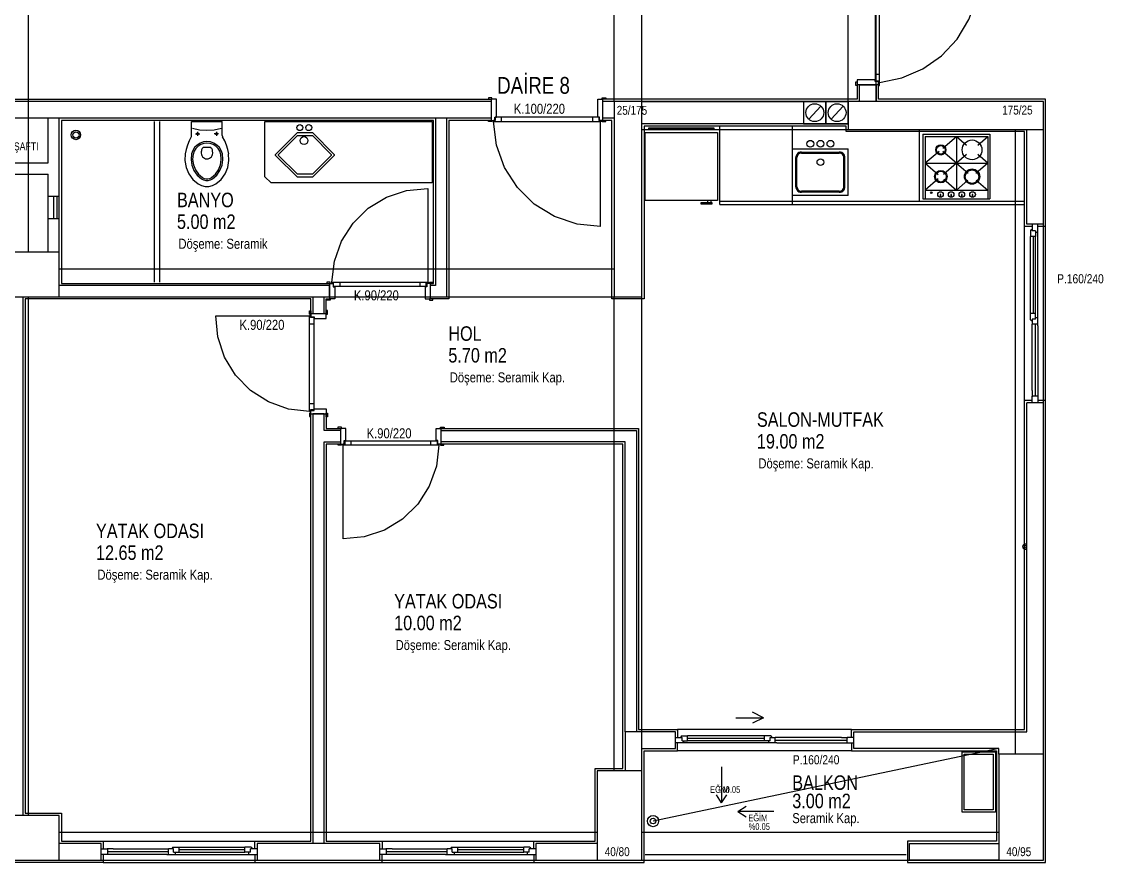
# Model space of a CAD drawing. Header units: centimetres. Extents: x 0 to 13208, y -30 to 2970.
# Drawn here: x 3207.7 to 3692.7, y 1159.2 to 1536 of the extents above; entities that cross this region are included whole.
import ezdxf

# ---------------------------------------------------------------- set-up
doc = ezdxf.new("R2010")
doc.units = ezdxf.units.CM
doc.layers.add('SCOTT-MIMARI', color=8, linetype='CONTINUOUS')
doc.styles.get("Standard").update_dxf_attribs({"font": 'arial.ttf', "width": 0.8})

msp = doc.modelspace()

# ---------------------------------------------------------------- linework, layer by layer
at = {"layer": 'SCOTT-MIMARI'}
for p, q in [((3590.37, 1555.97), (3590.37, 1509.48)), ((3592.3, 1508.73), (3592.3, 1556.72)), ((3581.72, 1507.44), (3581.72, 1509)), ((3581.72, 1509), (3582.3, 1509)), ((3582.3, 1509.97), (3582.3, 1507.72)), ((3590.3, 1509.97), (3582.3, 1509.97)), ((3582.3, 1509), (3582.3, 1507.44)), ((3590.3, 1509.22), (3590.3, 1509.97)), ((3591.8, 1509.22), (3590.3, 1509.22)), ((3592.3, 1512.3), (3590.37, 1512.3)), ((3590.37, 1509.48), (3591.82, 1509.48)), ((3591.8, 1507.72), (3591.8, 1509.22)), ((3592.29, 1508.97), (3591.8, 1508.97)), ((3591.8, 1508.97), (3591.8, 1507.44)), ((3591.8, 1508.73), (3592.3, 1508.73)), ((3591.82, 1509.48), (3591.82, 1508.73)), ((3592.29, 1507.44), (3592.29, 1508.97)), ((3582.3, 1507.44), (3581.72, 1507.44)), ((3591.8, 1507.72), (3582.3, 1507.72)), ((3591.8, 1507.72), (3582.3, 1507.72)), ((3591.8, 1507.44), (3592.29, 1507.44)), ((3417.02, 1501.8), (3417.02, 1501.22)), ((3418.58, 1501.8), (3417.02, 1501.8)), ((3417.02, 1501.22), (3418.58, 1501.22)), ((3420.55, 1501.22), (3418.3, 1501.22)), ((3418.3, 1491.72), (3418.3, 1501.22)), ((3418.58, 1501.22), (3418.58, 1501.8)), ((3420.55, 1493.22), (3420.55, 1501.22)), ((3466.05, 1501.22), (3468.3, 1501.22)), ((3466.05, 1493.22), (3466.05, 1501.22)), ((3468.01, 1501.22), (3468.01, 1501.8)), ((3468.01, 1501.8), (3469.57, 1501.8)), ((3469.57, 1501.22), (3468.01, 1501.22)), ((3468.3, 1491.72), (3468.3, 1501.22)), ((3469.57, 1501.8), (3469.57, 1501.22)), ((3283.93, 1491.22), (3297.67, 1491.22)), ((3283.93, 1484.93), (3283.93, 1491.22)), ((3297.67, 1484.93), (3297.67, 1491.22)), ((3417.05, 1491.72), (3418.58, 1491.72)), ((3417.05, 1491.24), (3417.05, 1491.72)), ((3418.58, 1491.24), (3417.05, 1491.24)), ((3418.3, 1491.72), (3419.8, 1491.72)), ((3418.58, 1491.72), (3418.58, 1491.24)), ((3419.3, 1491.72), (3419.3, 1491.22)), ((3420.06, 1491.7), (3419.3, 1491.7)), ((3419.3, 1491.22), (3467.29, 1491.22)), ((3419.8, 1491.72), (3419.8, 1493.22)), ((3419.8, 1493.22), (3420.55, 1493.22)), ((3466.54, 1493.16), (3420.06, 1493.16)), ((3420.06, 1493.16), (3420.06, 1491.7)), ((3422.87, 1491.22), (3422.87, 1493.16)), ((3463.72, 1491.22), (3463.72, 1493.16)), ((3466.8, 1493.22), (3466.05, 1493.22)), ((3466.54, 1493.16), (3466.54, 1491.7)), ((3466.54, 1491.7), (3467.29, 1491.7)), ((3466.8, 1491.72), (3466.8, 1493.22)), ((3468.3, 1491.72), (3466.8, 1491.72)), ((3467.29, 1491.72), (3467.29, 1491.22)), ((3467.29, 1444.23), (3467.29, 1491.22)), ((3469.55, 1491.72), (3468.01, 1491.72)), ((3468.01, 1491.72), (3468.01, 1491.24)), ((3468.01, 1491.24), (3469.55, 1491.24)), ((3469.55, 1491.24), (3469.55, 1491.72)), ((3285.61, 1485.72), (3287.57, 1485.72)), ((3286.53, 1486.66), (3286.53, 1484.81)), ((3295.98, 1485.72), (3294.02, 1485.72)), ((3295.06, 1486.66), (3295.06, 1484.81)), ((3487.25, 1455.8), (3487.25, 1486.3)), ((3487.25, 1486.3), (3519.75, 1486.3)), ((3518.25, 1488.3), (3488.75, 1488.3)), ((3488.75, 1488.3), (3488.75, 1487.8)), ((3488.75, 1487.8), (3518.25, 1487.8)), ((3518.25, 1487.8), (3518.25, 1488.3)), ((3519.75, 1486.3), (3519.75, 1455.8)), ((3611.81, 1485.55), (3611.81, 1456.55)), ((3611.81, 1485.55), (3641.81, 1485.55)), ((3612.81, 1484.55), (3640.81, 1484.55)), ((3612.81, 1484.55), (3612.81, 1456.55)), ((3620.71, 1479.33), (3626.81, 1484.55)), ((3626.81, 1484.55), (3631.29, 1480.71)), ((3626.81, 1484.55), (3626.81, 1460.55)), ((3636.33, 1480.71), (3640.81, 1484.55)), ((3640.81, 1484.55), (3640.81, 1460.55)), ((3291.88, 1479.67), (3289.71, 1479.67)), ((3553.3, 1458.05), (3553.3, 1479.05)), ((3553.3, 1479.05), (3578.3, 1479.05)), ((3554.8, 1462.05), (3554.8, 1475.05)), ((3555.3, 1462.05), (3555.3, 1475.05)), ((3557.3, 1477.55), (3574.3, 1477.55)), ((3557.3, 1477.05), (3574.3, 1477.05)), ((3576.3, 1462.05), (3576.3, 1475.05)), ((3576.8, 1462.05), (3576.8, 1475.05)), ((3578.3, 1458.05), (3578.3, 1479.05)), ((3619.02, 1477.87), (3612.81, 1472.55)), ((3626.81, 1472.55), (3620.69, 1477.8)), ((3631.29, 1476.4), (3626.81, 1472.55)), ((3640.81, 1472.55), (3636.33, 1476.4)), ((3612.81, 1472.55), (3618.65, 1467.54)), ((3612.81, 1472.55), (3640.81, 1472.55)), ((3626.81, 1472.55), (3620.96, 1467.54)), ((3626.81, 1472.55), (3632.04, 1468.07)), ((3640.81, 1472.55), (3635.5, 1468)), ((3618.57, 1465.49), (3612.81, 1460.55)), ((3621.13, 1465.43), (3626.81, 1460.55)), ((3631.96, 1464.96), (3626.81, 1460.55)), ((3635.7, 1464.93), (3640.81, 1460.55)), ((3389.79, 1461.22), (3389.79, 1419.22)), ((3574.3, 1460.05), (3557.3, 1460.05)), ((3612.81, 1460.55), (3640.81, 1460.55)), ((3640.81, 1460.55), (3640.81, 1456.55)), ((3515.25, 1455.8), (3515.25, 1454.8)), ((3516.75, 1455.8), (3516.75, 1454.8)), ((3578.3, 1458.05), (3553.3, 1458.05)), ((3574.3, 1459.55), (3557.3, 1459.55)), ((3611.81, 1456.55), (3641.81, 1456.55)), ((3619.79, 1458.54), (3619.52, 1458.54)), ((3619.52, 1458.54), (3619.52, 1457.31)), ((3619.79, 1457.31), (3619.79, 1458.54)), ((3624.58, 1458.54), (3624.31, 1458.54)), ((3624.31, 1458.54), (3624.31, 1457.31)), ((3624.58, 1457.31), (3624.58, 1458.54)), ((3629.38, 1458.54), (3629.11, 1458.54)), ((3629.11, 1458.54), (3629.11, 1457.31)), ((3629.38, 1457.31), (3629.38, 1458.54)), ((3634.17, 1458.54), (3633.9, 1458.54)), ((3633.9, 1458.54), (3633.9, 1457.31)), ((3634.17, 1457.31), (3634.17, 1458.54)), ((3512.25, 1454.8), (3512.25, 1454.3)), ((3517.25, 1454.8), (3512.25, 1454.8)), ((3512.25, 1454.3), (3517.25, 1454.3)), ((3517.25, 1454.3), (3517.25, 1454.8)), ((3520.8, 1454.05), (3657.3, 1454.05)), ((3660.8, 1445.22), (3660.8, 1442.22)), ((3663.3, 1441.47), (3663.3, 1445.22)), ((3660.05, 1442.54), (3660.05, 1439.72)), ((3662.3, 1442.22), (3660.8, 1442.22)), ((3662.3, 1442.22), (3662.3, 1439.72)), ((3663.3, 1441.47), (3662.3, 1441.47)), ((3660.05, 1405.22), (3660.05, 1439.72)), ((3662.3, 1439.72), (3660.05, 1439.72)), ((3661.17, 1439.72), (3661.17, 1405.22)), ((3662.3, 1405.22), (3662.3, 1439.72)), ((3346.08, 1419.21), (3344.55, 1419.21)), ((3344.55, 1419.21), (3344.55, 1418.72)), ((3344.55, 1418.72), (3346.08, 1418.72)), ((3345.8, 1418.72), (3347.3, 1418.72)), ((3345.8, 1418.72), (3345.8, 1411.72)), ((3346.08, 1418.72), (3346.08, 1419.21)), ((3346.8, 1419.22), (3389.79, 1419.22)), ((3346.8, 1418.72), (3346.8, 1419.22)), ((3347.56, 1418.75), (3346.8, 1418.75)), ((3347.3, 1418.72), (3347.3, 1417.22)), ((3347.3, 1417.22), (3348.05, 1417.22)), ((3347.56, 1417.29), (3347.56, 1418.75)), ((3389.04, 1417.29), (3347.56, 1417.29)), ((3348.05, 1417.22), (3348.05, 1411.72)), ((3350.37, 1419.22), (3350.37, 1417.29)), ((3386.22, 1419.22), (3386.22, 1417.29)), ((3389.3, 1417.22), (3388.55, 1417.22)), ((3388.55, 1417.22), (3388.55, 1411.72)), ((3389.04, 1418.75), (3389.79, 1418.75)), ((3389.04, 1417.29), (3389.04, 1418.75)), ((3389.3, 1418.72), (3389.3, 1417.22)), ((3390.8, 1418.72), (3389.3, 1418.72)), ((3389.79, 1418.72), (3389.79, 1419.22)), ((3390.51, 1419.21), (3392.05, 1419.21)), ((3390.51, 1418.72), (3390.51, 1419.21)), ((3392.05, 1418.72), (3390.51, 1418.72)), ((3390.8, 1418.72), (3390.8, 1411.72)), ((3392.05, 1419.21), (3392.05, 1418.72)), ((3344.52, 1411.15), (3344.52, 1411.72)), ((3344.52, 1411.72), (3346.08, 1411.72)), ((3348.05, 1411.72), (3345.8, 1411.72)), ((3346.08, 1411.72), (3346.08, 1411.15)), ((3388.55, 1411.72), (3390.8, 1411.72)), ((3390.51, 1411.72), (3390.51, 1411.15)), ((3392.07, 1411.72), (3390.51, 1411.72)), ((3392.07, 1411.15), (3392.07, 1411.72)), ((3336.81, 1404.94), (3336.81, 1406.47)), ((3336.81, 1406.47), (3337.3, 1406.47)), ((3337.3, 1406.47), (3337.3, 1404.94)), ((3344.87, 1406.5), (3344.3, 1406.5)), ((3344.3, 1406.5), (3344.3, 1404.94)), ((3346.08, 1411.15), (3344.52, 1411.15)), ((3344.87, 1404.94), (3344.87, 1406.5)), ((3390.51, 1411.15), (3392.07, 1411.15)), ((3294.8, 1404.22), (3336.8, 1404.22)), ((3336.8, 1361.23), (3336.8, 1404.22)), ((3337.3, 1404.22), (3336.8, 1404.22)), ((3337.3, 1404.94), (3336.81, 1404.94)), ((3337.27, 1403.47), (3337.27, 1404.22)), ((3338.73, 1403.47), (3337.27, 1403.47)), ((3337.3, 1405.22), (3344.3, 1405.22)), ((3337.3, 1405.22), (3337.3, 1403.72)), ((3337.3, 1403.72), (3338.8, 1403.72)), ((3338.73, 1403.47), (3338.73, 1361.98)), ((3338.8, 1403.72), (3338.8, 1402.97)), ((3338.8, 1402.97), (3344.3, 1402.97)), ((3344.3, 1402.97), (3344.3, 1405.22)), ((3344.3, 1404.94), (3344.87, 1404.94)), ((3660.05, 1402.41), (3660.05, 1405.22)), ((3662.3, 1405.22), (3660.05, 1405.22)), ((3660.8, 1402.72), (3660.8, 1400.47)), ((3662.3, 1402.72), (3660.8, 1402.72)), ((3662.3, 1402.72), (3662.3, 1405.22)), ((3662.3, 1403.47), (3663.3, 1403.47)), ((3663.3, 1399.72), (3663.3, 1403.47)), ((3336.8, 1400.65), (3338.73, 1400.65)), ((3660.8, 1370.72), (3660.8, 1400.47)), ((3663.3, 1400.47), (3660.8, 1400.47)), ((3662.05, 1400.47), (3662.05, 1368.22)), ((3663.3, 1399.72), (3663.3, 1365.22)), ((3660.8, 1370.72), (3660.8, 1367.91)), ((3663.3, 1368.22), (3660.8, 1368.22)), ((3660.8, 1365.22), (3660.8, 1368.22)), ((3336.8, 1364.8), (3338.73, 1364.8)), ((3337.3, 1361.23), (3336.8, 1361.23)), ((3336.81, 1360.51), (3336.81, 1358.98)), ((3337.3, 1360.51), (3336.81, 1360.51)), ((3336.81, 1358.98), (3337.3, 1358.98)), ((3338.73, 1361.98), (3337.27, 1361.98)), ((3337.27, 1361.98), (3337.27, 1361.23)), ((3337.3, 1360.22), (3337.3, 1361.72)), ((3337.3, 1361.72), (3338.8, 1361.72)), ((3337.3, 1358.98), (3337.3, 1360.51)), ((3337.3, 1360.22), (3344.3, 1360.22)), ((3338.8, 1362.47), (3344.3, 1362.47)), ((3338.8, 1361.72), (3338.8, 1362.47)), ((3344.3, 1362.47), (3344.3, 1360.22)), ((3344.3, 1360.51), (3344.87, 1360.51)), ((3344.3, 1358.95), (3344.3, 1360.51)), ((3344.87, 1358.95), (3344.3, 1358.95)), ((3344.87, 1360.51), (3344.87, 1358.95)), ((3349.52, 1354.3), (3349.52, 1353.72)), ((3351.08, 1354.3), (3349.52, 1354.3)), ((3349.52, 1353.72), (3351.08, 1353.72)), ((3353.05, 1353.72), (3350.8, 1353.72)), ((3350.8, 1346.72), (3350.8, 1353.72)), ((3351.08, 1353.72), (3351.08, 1354.3)), ((3353.05, 1348.22), (3353.05, 1353.72)), ((3393.55, 1353.72), (3395.8, 1353.72)), ((3393.55, 1348.22), (3393.55, 1353.72)), ((3395.51, 1353.72), (3395.51, 1354.3)), ((3395.51, 1354.3), (3397.07, 1354.3)), ((3397.07, 1353.72), (3395.51, 1353.72)), ((3395.8, 1346.72), (3395.8, 1353.72)), ((3397.07, 1354.3), (3397.07, 1353.72)), ((3352.3, 1348.22), (3353.05, 1348.22)), ((3352.3, 1346.72), (3352.3, 1348.22)), ((3394.3, 1348.22), (3393.55, 1348.22)), ((3394.3, 1346.72), (3394.3, 1348.22)), ((3349.55, 1346.72), (3351.08, 1346.72)), ((3349.55, 1346.24), (3349.55, 1346.72)), ((3351.08, 1346.24), (3349.55, 1346.24)), ((3350.8, 1346.72), (3352.3, 1346.72)), ((3351.08, 1346.72), (3351.08, 1346.24)), ((3351.8, 1346.72), (3351.8, 1346.22)), ((3352.56, 1346.7), (3351.8, 1346.7)), ((3394.79, 1346.22), (3351.8, 1346.22)), ((3351.8, 1304.23), (3351.8, 1346.22)), ((3352.56, 1348.16), (3394.04, 1348.16)), ((3352.56, 1348.16), (3352.56, 1346.7)), ((3355.37, 1346.22), (3355.37, 1348.16)), ((3391.22, 1346.22), (3391.22, 1348.16)), ((3394.04, 1348.16), (3394.04, 1346.7)), ((3394.04, 1346.7), (3394.79, 1346.7)), ((3395.8, 1346.72), (3394.3, 1346.72)), ((3394.79, 1346.72), (3394.79, 1346.22)), ((3397.05, 1346.72), (3395.51, 1346.72)), ((3395.51, 1346.72), (3395.51, 1346.24)), ((3395.51, 1346.24), (3397.05, 1346.24)), ((3397.05, 1346.24), (3397.05, 1346.72)), ((3500.8, 1215.22), (3503.8, 1215.22)), ((3504.55, 1212.72), (3500.8, 1212.72)), ((3503.48, 1215.97), (3506.3, 1215.97)), ((3503.8, 1213.72), (3503.8, 1215.22)), ((3503.8, 1213.72), (3506.3, 1213.72)), ((3504.55, 1212.72), (3504.55, 1213.72)), ((3540.8, 1215.97), (3506.3, 1215.97)), ((3506.3, 1213.72), (3506.3, 1215.97)), ((3506.3, 1214.85), (3540.8, 1214.85)), ((3540.8, 1213.72), (3506.3, 1213.72)), ((3543.61, 1215.97), (3540.8, 1215.97)), ((3540.8, 1213.72), (3540.8, 1215.97)), ((3543.3, 1213.72), (3540.8, 1213.72)), ((3542.55, 1213.72), (3542.55, 1212.72)), ((3546.3, 1212.72), (3542.55, 1212.72)), ((3543.3, 1215.22), (3545.55, 1215.22)), ((3543.3, 1213.72), (3543.3, 1215.22)), ((3575.3, 1215.22), (3545.55, 1215.22)), ((3545.55, 1212.72), (3545.55, 1215.22)), ((3545.55, 1213.97), (3577.8, 1213.97)), ((3546.3, 1212.72), (3580.8, 1212.72)), ((3575.3, 1215.22), (3578.11, 1215.22)), ((3577.8, 1212.72), (3577.8, 1215.22)), ((3580.8, 1215.22), (3577.8, 1215.22)), ((3243.3, 1165.22), (3246.3, 1165.22)), ((3248.8, 1165.22), (3245.98, 1165.22)), ((3246.3, 1162.72), (3246.3, 1165.22)), ((3273.55, 1163.97), (3246.3, 1163.97)), ((3248.8, 1165.22), (3273.55, 1165.22)), ((3275.8, 1165.22), (3273.55, 1165.22)), ((3273.55, 1162.72), (3273.55, 1165.22)), ((3275.48, 1165.97), (3278.3, 1165.97)), ((3275.8, 1163.72), (3275.8, 1165.22)), ((3278.3, 1165.97), (3307.8, 1165.97)), ((3278.3, 1163.72), (3278.3, 1165.97)), ((3307.8, 1164.85), (3278.3, 1164.85)), ((3310.61, 1165.97), (3307.8, 1165.97)), ((3307.8, 1163.72), (3307.8, 1165.97)), ((3313.3, 1165.22), (3310.3, 1165.22)), ((3310.3, 1163.72), (3310.3, 1165.22)), ((3368.3, 1165.22), (3371.3, 1165.22)), ((3373.8, 1165.22), (3370.98, 1165.22)), ((3371.3, 1162.72), (3371.3, 1165.22)), ((3398.55, 1163.97), (3371.3, 1163.97)), ((3373.8, 1165.22), (3398.55, 1165.22)), ((3400.8, 1165.22), (3398.55, 1165.22)), ((3398.55, 1162.72), (3398.55, 1165.22)), ((3400.48, 1165.97), (3403.3, 1165.97)), ((3400.8, 1163.72), (3400.8, 1165.22)), ((3403.3, 1165.97), (3432.8, 1165.97)), ((3403.3, 1163.72), (3403.3, 1165.97)), ((3432.8, 1164.85), (3403.3, 1164.85)), ((3435.61, 1165.97), (3432.8, 1165.97)), ((3432.8, 1163.72), (3432.8, 1165.97)), ((3438.3, 1165.22), (3435.3, 1165.22)), ((3435.3, 1163.72), (3435.3, 1165.22)), ((3272.8, 1162.72), (3243.3, 1162.72)), ((3272.8, 1162.72), (3276.55, 1162.72)), ((3275.8, 1163.72), (3278.3, 1163.72)), ((3276.55, 1163.72), (3276.55, 1162.72)), ((3278.3, 1163.72), (3307.8, 1163.72)), ((3310.3, 1163.72), (3307.8, 1163.72)), ((3309.55, 1162.72), (3309.55, 1163.72)), ((3309.55, 1162.72), (3313.3, 1162.72)), ((3397.8, 1162.72), (3368.3, 1162.72)), ((3397.8, 1162.72), (3401.55, 1162.72)), ((3400.8, 1163.72), (3403.3, 1163.72)), ((3401.55, 1163.72), (3401.55, 1162.72)), ((3403.3, 1163.72), (3432.8, 1163.72)), ((3435.3, 1163.72), (3432.8, 1163.72)), ((3434.55, 1162.72), (3434.55, 1163.72)), ((3434.55, 1162.72), (3438.3, 1162.72))]:
    msp.add_line(p, q, dxfattribs=at)
for points in [[(3210.8, 1432.72), (3210.8, 1632.72)], [(3473.3, 1500.22), (3473.3, 1565.22)], [(3485.8, 1500.22), (3485.8, 1565.22)], [(3578.3, 1500.22), (3578.3, 1565.22)], [(3590.8, 1500.22), (3590.8, 1565.22)], [(3592.3, 1508.73), (3602.32, 1510.79), (3611.72, 1514.85), (3620.09, 1520.74), (3627.09, 1528.21), (3632.43, 1536.95), (3635.88, 1546.58), (3637.29, 1556.72)], [(3582.3, 1507.72), (3582.3, 1501.22), (3468.3, 1501.22)], [(3583.3, 1500.22), (3583.3, 1507.72), (3590.8, 1507.72), (3590.8, 1500.22)], [(3583.3, 1500.22), (3583.3, 1507.72), (3590.8, 1507.72), (3590.8, 1500.22)], [(3666.8, 1444.22), (3666.8, 1501.22), (3591.8, 1501.22), (3591.8, 1507.72)], [(2990.8, 1501.22), (3418.3, 1501.22)], [(3418.3, 1500.22), (2990.8, 1500.22)], [(3418.3, 1492.72), (3418.3, 1500.22)], [(3473.3, 1500.22), (3468.3, 1500.22)], [(3468.3, 1492.72), (3468.3, 1500.22)], [(3485.8, 1500.22), (3473.3, 1500.22), (3473.3, 1412.72), (3485.8, 1412.72), (3485.8, 1500.22)], [(3485.8, 1500.22), (3578.3, 1500.22)], [(3578.3, 1500.22), (3485.8, 1500.22)], [(3558.3, 1500.22), (3558.3, 1490.22), (3568.3, 1490.22), (3568.3, 1500.22), (3558.3, 1500.22)], [(3568.3, 1500.22), (3568.3, 1490.22), (3578.3, 1490.22), (3578.3, 1500.22), (3568.3, 1500.22)], [(3665.8, 1500.22), (3578.3, 1500.22), (3578.3, 1487.72), (3665.8, 1487.72), (3665.8, 1500.22)], [(3560.58, 1492.29), (3566.01, 1498.16)], [(3570.58, 1492.29), (3576.01, 1498.16)], [(3418.3, 1492.72), (2990.8, 1492.72)], [(3219.55, 1472.72), (3219.55, 1492.72)], [(3224.55, 1432.72), (3224.55, 1492.72)], [(3390.8, 1418.72), (3392.3, 1418.72), (3392.3, 1491.72), (3225.55, 1491.72), (3225.55, 1418.72), (3345.8, 1418.72)], [(3267.05, 1491.22), (3267.05, 1419.22)], [(3269.55, 1491.22), (3269.55, 1419.22)], [(3391.8, 1463.72), (3319.59, 1463.72), (3316.8, 1466.52), (3316.8, 1491.22), (3391.8, 1491.22), (3391.8, 1463.72), (3391.8, 1463.72)], [(3393.3, 1492.72), (3393.3, 1417.72), (3390.8, 1417.72), (3390.8, 1412.72), (3398.3, 1412.72), (3398.3, 1492.72)], [(3418.3, 1491.72), (3399.3, 1491.72), (3399.3, 1411.72), (3390.8, 1411.72)], [(3467.29, 1444.23), (3456.71, 1445.3), (3446.63, 1448.7), (3437.56, 1454.26), (3429.96, 1461.71), (3424.21, 1470.66), (3420.59, 1480.66), (3419.3, 1491.22)], [(3467.76, 1491.43), (3467.46, 1491.43), (3467.76, 1491.43)], [(3473.3, 1492.72), (3468.3, 1492.72)], [(3657.3, 1444.22), (3657.3, 1486.72), (3577.3, 1486.72), (3577.3, 1489.22), (3486.8, 1489.22), (3486.8, 1411.72), (3472.3, 1411.72), (3472.3, 1491.72), (3468.3, 1491.72)], [(3578.3, 1490.22), (3485.8, 1490.22)], [(3520.8, 1454.05), (3520.8, 1489.22)], [(3553.3, 1454.05), (3553.3, 1489.22)], [(3283.78, 1484.38), (3282.84, 1482.56), (3282.07, 1480.67), (3281.48, 1478.71), (3281.07, 1476.7)], [(3283.78, 1484.38), (3283.84, 1484.51), (3283.89, 1484.65), (3283.92, 1484.79), (3283.93, 1484.93)], [(3284.31, 1488.3), (3287.52, 1487.57), (3290.8, 1487.32), (3294.08, 1487.57), (3297.29, 1488.3)], [(3297.67, 1484.93), (3297.68, 1484.79), (3297.71, 1484.65), (3297.75, 1484.51), (3297.82, 1484.38)], [(3300.53, 1476.7), (3300.12, 1478.71), (3299.53, 1480.67), (3298.76, 1482.56), (3297.82, 1484.38)], [(3321.56, 1476.04), (3321.56, 1476.49), (3331.36, 1486.29), (3338.06, 1486.29), (3347.86, 1476.49), (3347.86, 1476.04), (3338.06, 1466.24), (3331.36, 1466.24), (3321.56, 1476.04)], [(3322.9, 1476.04), (3322.9, 1476.49), (3331.36, 1484.95), (3338.06, 1484.95), (3346.52, 1476.49), (3346.52, 1476.04), (3338.06, 1467.58), (3331.36, 1467.58), (3322.9, 1476.04)], [(3485.8, 1487.72), (3578.3, 1487.72)], [(3610.11, 1487.72), (3610.11, 1455.55)], [(3641.81, 1485.55), (3641.81, 1456.55)], [(3653.3, 1207.72), (3653.3, 1487.72)], [(3658.3, 1445.22), (3658.3, 1487.72)], [(3665.8, 1207.72), (3665.8, 1487.72)], [(3665.8, 1445.22), (3665.8, 1487.72)], [(3290.8, 1482.26), (3289.22, 1482.07), (3287.71, 1481.54), (3286.36, 1480.69), (3285.23, 1479.56), (3284.39, 1478.2), (3283.86, 1476.7)], [(3290.8, 1481.54), (3289.38, 1481.38), (3288.02, 1480.9), (3286.81, 1480.13), (3285.79, 1479.11), (3285.03, 1477.89), (3284.56, 1476.54)], [(3289.71, 1479.67), (3289.41, 1479.64), (3289.11, 1479.54), (3288.85, 1479.37), (3288.63, 1479.15), (3288.47, 1478.88), (3288.37, 1478.59)], [(3297.73, 1476.7), (3297.21, 1478.2), (3296.36, 1479.56), (3295.23, 1480.69), (3293.88, 1481.54), (3292.38, 1482.07), (3290.79, 1482.26)], [(3297.04, 1476.54), (3296.56, 1477.89), (3295.8, 1479.11), (3294.79, 1480.13), (3293.57, 1480.9), (3292.22, 1481.38), (3290.79, 1481.54)], [(3293.22, 1478.59), (3293.12, 1478.88), (3292.96, 1479.15), (3292.74, 1479.37), (3292.48, 1479.54), (3292.19, 1479.64), (3291.88, 1479.67)], [(3281.09, 1476.8), (3280.92, 1473.71), (3281.45, 1470.66), (3282.65, 1467.81), (3284.46, 1465.3), (3286.78, 1463.26)], [(3283.87, 1476.71), (3283.65, 1474.18), (3284.03, 1471.67), (3284.96, 1469.31), (3286.42, 1467.23), (3288.31, 1465.54)], [(3284.57, 1476.57), (3284.37, 1474.21), (3284.72, 1471.86), (3285.59, 1469.65), (3286.95, 1467.71), (3288.72, 1466.13)], [(3288.37, 1478.59), (3288.29, 1478.16), (3288.24, 1477.72), (3288.23, 1477.29), (3288.24, 1476.85)], [(3288.23, 1477.06), (3288.29, 1476.49), (3288.48, 1475.96), (3288.78, 1475.47), (3289.18, 1475.07), (3289.67, 1474.76), (3290.21, 1474.57), (3290.77, 1474.5)], [(3290.82, 1474.5), (3291.39, 1474.57), (3291.93, 1474.76), (3292.41, 1475.07), (3292.81, 1475.47), (3293.12, 1475.96), (3293.3, 1476.49), (3293.37, 1477.06)], [(3292.87, 1466.13), (3294.64, 1467.71), (3296, 1469.65), (3296.88, 1471.86), (3297.23, 1474.21), (3297.03, 1476.57)], [(3293.36, 1476.85), (3293.37, 1477.29), (3293.35, 1477.72), (3293.3, 1478.16), (3293.22, 1478.59)], [(3293.29, 1465.54), (3295.18, 1467.23), (3296.63, 1469.31), (3297.57, 1471.67), (3297.94, 1474.18), (3297.73, 1476.71)], [(3294.82, 1463.26), (3297.14, 1465.3), (3298.94, 1467.81), (3300.14, 1470.66), (3300.67, 1473.71), (3300.51, 1476.8)], [(3557.3, 1477.55), (3556.74, 1477.49), (3556.21, 1477.31), (3555.74, 1477.01), (3555.34, 1476.61), (3555.05, 1476.14), (3554.86, 1475.61), (3554.8, 1475.05)], [(3557.3, 1477.05), (3556.85, 1477), (3556.43, 1476.86), (3556.05, 1476.62), (3555.73, 1476.3), (3555.5, 1475.92), (3555.35, 1475.5), (3555.3, 1475.05)], [(3576.8, 1475.05), (3576.73, 1475.61), (3576.55, 1476.14), (3576.25, 1476.61), (3575.86, 1477.01), (3575.38, 1477.31), (3574.85, 1477.49), (3574.3, 1477.55)], [(3576.3, 1475.05), (3576.25, 1475.5), (3576.1, 1475.92), (3575.86, 1476.3), (3575.54, 1476.62), (3575.17, 1476.86), (3574.74, 1477), (3574.3, 1477.05)], [(3189.55, 1472.72), (3219.55, 1472.72)], [(3189.55, 1467.72), (3219.55, 1467.72)], [(3219.55, 1432.72), (3219.55, 1467.72)], [(3288.31, 1465.54), (3289.25, 1465.09), (3290.27, 1464.85), (3291.32, 1464.85), (3292.34, 1465.09), (3293.29, 1465.54)], [(3288.69, 1466.15), (3289.49, 1465.76), (3290.35, 1465.56), (3291.24, 1465.56), (3292.11, 1465.76), (3292.91, 1466.15)], [(3286.78, 1463.26), (3288.3, 1462.51), (3289.95, 1462.12), (3291.64, 1462.12), (3293.3, 1462.51), (3294.82, 1463.26)], [(3346.8, 1419.22), (3347.91, 1428.7), (3351.13, 1437.68), (3356.28, 1445.7), (3363.1, 1452.37), (3371.25, 1457.33), (3380.3, 1460.33), (3389.79, 1461.22)], [(3554.8, 1462.05), (3554.86, 1461.5), (3555.05, 1460.97), (3555.34, 1460.49), (3555.74, 1460.1), (3556.21, 1459.8), (3556.74, 1459.62), (3557.3, 1459.55)], [(3555.3, 1462.05), (3555.35, 1461.61), (3555.5, 1461.19), (3555.73, 1460.81), (3556.05, 1460.49), (3556.43, 1460.25), (3556.85, 1460.1), (3557.3, 1460.05)], [(3574.3, 1460.05), (3574.74, 1460.1), (3575.17, 1460.25), (3575.54, 1460.49), (3575.86, 1460.81), (3576.1, 1461.19), (3576.25, 1461.61), (3576.3, 1462.05)], [(3574.3, 1459.55), (3574.85, 1459.62), (3575.38, 1459.8), (3575.86, 1460.1), (3576.25, 1460.49), (3576.55, 1460.97), (3576.73, 1461.5), (3576.8, 1462.05)], [(3219.55, 1457.72), (3224.55, 1457.72)], [(3222.05, 1457.72), (3222.05, 1447.72)], [(3223.55, 1457.72), (3223.55, 1447.72)], [(3519.75, 1455.8), (3487.25, 1455.8)], [(3520.8, 1455.55), (3657.3, 1455.55)], [(3219.55, 1447.72), (3224.55, 1447.72)], [(3665.8, 1445.22), (3658.3, 1445.22)], [(3657.3, 1366.22), (3657.3, 1444.22)], [(3660.8, 1444.22), (3657.3, 1444.22)], [(3660.05, 1442.54), (3660.8, 1442.98)], [(3666.8, 1444.22), (3663.3, 1444.22)], [(3663.3, 1403.47), (3663.3, 1441.47)], [(3666.8, 1366.22), (3666.8, 1444.22)], [(3224.55, 1432.72), (3184.55, 1432.72), (3184.55, 1412.72), (3224.55, 1412.72), (3224.55, 1432.72)], [(3224.55, 1425.22), (3473.3, 1425.22)], [(3224.55, 1412.72), (3338.3, 1412.72), (3338.3, 1405.22), (3343.3, 1405.22), (3343.3, 1412.72), (3345.8, 1412.72), (3345.8, 1417.72), (3224.55, 1417.72)], [(3390.26, 1419.02), (3389.96, 1419.02), (3390.26, 1419.02)], [(3208.3, 1412.72), (3208.3, 1180.22)], [(3337.3, 1405.22), (3337.3, 1411.72), (3209.3, 1411.72), (3209.3, 1181.22), (3225.55, 1181.22), (3225.55, 1168.72), (3244.3, 1168.72), (3244.3, 1165.22)], [(3210.8, 1180.22), (3210.8, 1412.72)], [(3224.55, 1412.72), (3473.3, 1412.72)], [(3344.3, 1405.22), (3344.3, 1411.72), (3345.8, 1411.72)], [(3473.3, 1200.22), (3473.3, 1412.72)], [(3485.8, 1200.22), (3485.8, 1412.72)], [(3336.8, 1361.23), (3327.32, 1362.34), (3318.34, 1365.55), (3310.32, 1370.7), (3303.65, 1377.53), (3298.69, 1385.67), (3295.69, 1394.73), (3294.8, 1404.22)], [(3337, 1404.69), (3337, 1404.38), (3337, 1404.69)], [(3660.05, 1402.41), (3660.8, 1401.97)], [(3579.8, 1215.22), (3579.8, 1218.72), (3657.3, 1218.72), (3657.3, 1366.22)], [(3579.8, 1212.72), (3579.8, 1209.22), (3644.8, 1209.22), (3644.8, 1168.72), (3604.8, 1168.72), (3604.8, 1159.22), (3666.8, 1159.22), (3666.8, 1366.22)], [(3645.8, 1207.72), (3645.8, 1210.22), (3580.8, 1210.22), (3580.8, 1217.72), (3658.3, 1217.72), (3658.3, 1365.22)], [(3660.8, 1366.22), (3657.3, 1366.22)], [(3665.8, 1365.22), (3658.3, 1365.22)], [(3666.8, 1366.22), (3663.3, 1366.22)], [(3665.8, 1207.72), (3665.8, 1365.22)], [(3312.3, 1165.22), (3312.3, 1168.72), (3337.3, 1168.72), (3337.3, 1360.22)], [(3343.3, 1167.72), (3343.3, 1347.72), (3350.8, 1347.72), (3350.8, 1352.72), (3343.3, 1352.72), (3343.3, 1360.22), (3338.3, 1360.22), (3338.3, 1167.72)], [(3344.3, 1360.22), (3344.3, 1353.72), (3350.8, 1353.72)], [(3395.8, 1353.72), (3484.3, 1353.72), (3484.3, 1218.72), (3501.8, 1218.72), (3501.8, 1215.22)], [(3478.3, 1217.72), (3478.3, 1347.72), (3395.8, 1347.72), (3395.8, 1352.72), (3483.3, 1352.72), (3483.3, 1217.72)], [(3350.8, 1346.72), (3344.3, 1346.72), (3344.3, 1168.72), (3369.3, 1168.72), (3369.3, 1165.22)], [(3351.33, 1346.43), (3351.64, 1346.43), (3351.33, 1346.43)], [(3394.79, 1346.22), (3393.68, 1336.75), (3390.47, 1327.77), (3385.32, 1319.74), (3378.5, 1313.08), (3370.35, 1308.12), (3361.3, 1305.12), (3351.8, 1304.23)], [(3437.3, 1165.22), (3437.3, 1168.72), (3464.8, 1168.72), (3464.8, 1201.22), (3477.3, 1201.22), (3477.3, 1346.72), (3395.8, 1346.72)], [(3657.92, 1299.4), (3657.64, 1299.43), (3657.38, 1299.52), (3657.15, 1299.66), (3656.94, 1299.84), (3656.78, 1300.06), (3656.67, 1300.31), (3656.61, 1300.58), (3656.61, 1300.85), (3656.67, 1301.12), (3656.78, 1301.37), (3656.94, 1301.6), (3657.15, 1301.78), (3657.38, 1301.92), (3657.64, 1302), (3657.92, 1302.03)], [(3657.92, 1299.4), (3657.64, 1299.43), (3657.38, 1299.52), (3657.15, 1299.66), (3656.94, 1299.84), (3656.78, 1300.06), (3656.67, 1300.31), (3656.61, 1300.58), (3656.61, 1300.85), (3656.67, 1301.12), (3656.78, 1301.37), (3656.94, 1301.6), (3657.15, 1301.78), (3657.38, 1301.92), (3657.64, 1302), (3657.92, 1302.03)], [(3657.92, 1300.06), (3657.26, 1300.72), (3657.92, 1301.37)], [(3657.92, 1300.06), (3657.26, 1300.72), (3657.92, 1301.37)], [(3527.87, 1224.07), (3540.37, 1224.07)], [(3540.37, 1224.07), (3535.37, 1226.57)], [(3540.37, 1224.07), (3535.37, 1221.57)], [(3485.8, 1200.22), (3485.8, 1210.22), (3500.8, 1210.22), (3500.8, 1217.72), (3478.3, 1217.72), (3478.3, 1200.22)], [(3579.8, 1218.72), (3501.8, 1218.72)], [(3437.3, 1162.72), (3437.3, 1159.22), (3486.8, 1159.22), (3486.8, 1209.22), (3501.8, 1209.22), (3501.8, 1212.72)], [(3503.48, 1215.97), (3503.05, 1215.22)], [(3542.55, 1212.72), (3504.55, 1212.72)], [(3543.61, 1215.97), (3544.05, 1215.22)], [(3645.8, 1210.22), (3490.8, 1177.72)], [(3579.8, 1209.22), (3501.8, 1209.22)], [(3644.3, 1181.72), (3629.3, 1181.72), (3629.3, 1208.72), (3644.3, 1208.72), (3644.3, 1181.72)], [(3643.3, 1182.72), (3630.3, 1182.72), (3630.3, 1207.72), (3643.3, 1207.72), (3643.3, 1182.72)], [(3665.8, 1207.72), (3645.8, 1207.72), (3645.8, 1160.22), (3665.8, 1160.22), (3665.8, 1207.72)], [(3485.8, 1200.22), (3465.8, 1200.22), (3465.8, 1160.22), (3485.8, 1160.22), (3485.8, 1200.22)], [(3521.51, 1202), (3521.51, 1185.84)], [(3521.51, 1185.84), (3519.18, 1189.54)], [(3521.51, 1185.84), (3523.85, 1189.54)], [(3528.77, 1182.03), (3532.47, 1184.37)], [(3224.55, 1180.22), (3184.55, 1180.22), (3184.55, 1160.22), (3224.55, 1160.22), (3224.55, 1180.22)], [(3544.93, 1182.03), (3528.77, 1182.03)], [(3528.77, 1182.03), (3532.47, 1179.7)], [(3224.55, 1172.72), (3465.8, 1172.72)], [(3485.8, 1172.72), (3645.8, 1172.72)], [(3224.55, 1160.22), (3243.3, 1160.22), (3243.3, 1167.72), (3224.55, 1167.72)], [(3244.3, 1168.72), (3312.3, 1168.72)], [(3275.48, 1165.97), (3275.05, 1165.22)], [(3310.61, 1165.97), (3311.05, 1165.22)], [(3313.3, 1167.72), (3313.3, 1160.22), (3368.3, 1160.22), (3368.3, 1167.72), (3313.3, 1167.72)], [(3369.3, 1168.72), (3437.3, 1168.72)], [(3400.48, 1165.97), (3400.05, 1165.22)], [(3435.61, 1165.97), (3436.05, 1165.22)], [(3465.8, 1167.72), (3438.3, 1167.72), (3438.3, 1160.22), (3465.8, 1160.22)], [(3438.3, 1167.72), (3438.3, 1160.22)], [(3645.8, 1160.22), (3605.8, 1160.22), (3605.8, 1167.72), (3645.8, 1167.72)], [(3244.3, 1162.72), (3244.3, 1159.22), (3164.8, 1159.22), (3164.8, 1162.72)], [(3224.55, 1160.22), (3465.8, 1160.22)], [(3244.3, 1159.22), (3312.3, 1159.22)], [(3276.55, 1162.72), (3309.55, 1162.72)], [(3312.3, 1162.72), (3312.3, 1159.22), (3369.3, 1159.22), (3369.3, 1162.72)], [(3312.3, 1162.72), (3312.3, 1159.22), (3369.3, 1159.22), (3369.3, 1162.72)], [(3312.3, 1162.72), (3312.3, 1159.22), (3369.3, 1159.22), (3369.3, 1162.72)], [(3369.3, 1159.22), (3437.3, 1159.22)], [(3401.55, 1162.72), (3434.55, 1162.72)], [(3485.8, 1160.22), (3645.8, 1160.22)], [(3487.3, 1162.72), (3604.3, 1162.72)], [(3487.3, 1160.22), (3604.3, 1160.22)]]:
    msp.add_lwpolyline(points, dxfattribs=at)
for centre, radius in [((3563.3, 1495.22), 4), ((3573.3, 1495.22), 4), ((3332.43, 1488.52), 1.34), ((3336.44, 1488.52), 1.34), ((3232.05, 1485.22), 2.12), ((3232.05, 1485.22), 1.38), ((3286.53, 1485.72), 0.413), ((3295.06, 1485.72), 0.413), ((3334.3, 1482.72), 1.78), ((3561.3, 1481.3), 1.5), ((3565.8, 1481.3), 1.5), ((3570.3, 1481.3), 1.5), ((3619.81, 1478.55), 2.31), ((3619.81, 1478.55), 1.92), ((3633.81, 1478.55), 4.42), ((3565.8, 1473.05), 1.5), ((3633.81, 1466.55), 3.42), ((3633.81, 1466.55), 3.02), ((3619.81, 1466.55), 2.81), ((3619.81, 1466.55), 2.42), ((3619.66, 1458.55), 1.25), ((3624.45, 1458.55), 1.25), ((3629.24, 1458.55), 1.25), ((3634.03, 1458.55), 1.25), ((3615.52, 1459.34), 0.375), ((3490.8, 1177.72), 2.5), ((3490.8, 1177.72), 1.25)]:
    msp.add_circle(centre, radius, dxfattribs=at)

# ---------------------------------------------------------------- texts
at = {"layer": 'SCOTT-MIMARI', "width": 0.8}
for s, height, p in [('DAİRE 8', 7.5, (3420.9, 1503.7)), ('K.100/220', 4.5, (3428.37, 1494.7)), ('175/25', 4, (3647.29, 1494.39)), ('25/175', 4, (3474.49, 1494.27)), ('ISITMA ŞAFTI', 3.5, (3190.09, 1478.37)), ('BANYO', 6.5, (3277.36, 1452.85)), ('5.00 m2', 6.5, (3277.36, 1443.1)), ('Döşeme: Seramik', 4.5, (3278.01, 1434.22)), ('P.160/240', 4.096, (3671.98, 1418.73)), ('K.90/220', 4.5, (3356.67, 1411.1)), ('K.90/220', 4.5, (3305.39, 1397.87)), ('HOL', 6.5, (3399.01, 1392.97)), ('5.70 m2', 6.5, (3399.01, 1383.23)), ('Döşeme: Seramik Kap.', 4.5, (3399.65, 1374.34)), ('SALON-MUTFAK', 6.5, (3537.36, 1354.42)), ('K.90/220', 4.5, (3362.38, 1349.27)), ('19.00 m2', 6.5, (3537.36, 1344.67)), ('Döşeme: Seramik Kap.', 4.5, (3538.01, 1335.78)), ('YATAK ODASI', 6.5, (3241.04, 1304.55)), ('12.65 m2', 6.5, (3241.04, 1294.8)), ('Döşeme: Seramik Kap.', 4.5, (3241.68, 1285.91)), ('YATAK ODASI', 6.5, (3374.72, 1273.01)), ('10.00 m2', 6.5, (3374.72, 1263.27)), ('Döşeme: Seramik Kap.', 4.5, (3375.37, 1254.38)), ('P.160/240', 4.096, (3553.47, 1203.15)), ('BALKON', 6.5, (3553.2, 1191.71)), ('EĞİM', 3, (3516.36, 1190.37)), ('%%%0.05', 3, (3520.36, 1190.37)), ('3.00 m2', 6.5, (3553.2, 1183.5)), ('EĞİM', 3, (3533.49, 1177.64)), ('Seramik Kap.', 4.5, (3553.2, 1176.79)), ('%%%0.05', 3, (3533.66, 1173.76)), ('40/80', 4, (3469.12, 1162.01)), ('40/95', 4, (3649.16, 1162.01))]:
    msp.add_text(s, height=height, dxfattribs=at).set_placement(p)

doc.saveas('drawing.dxf')
